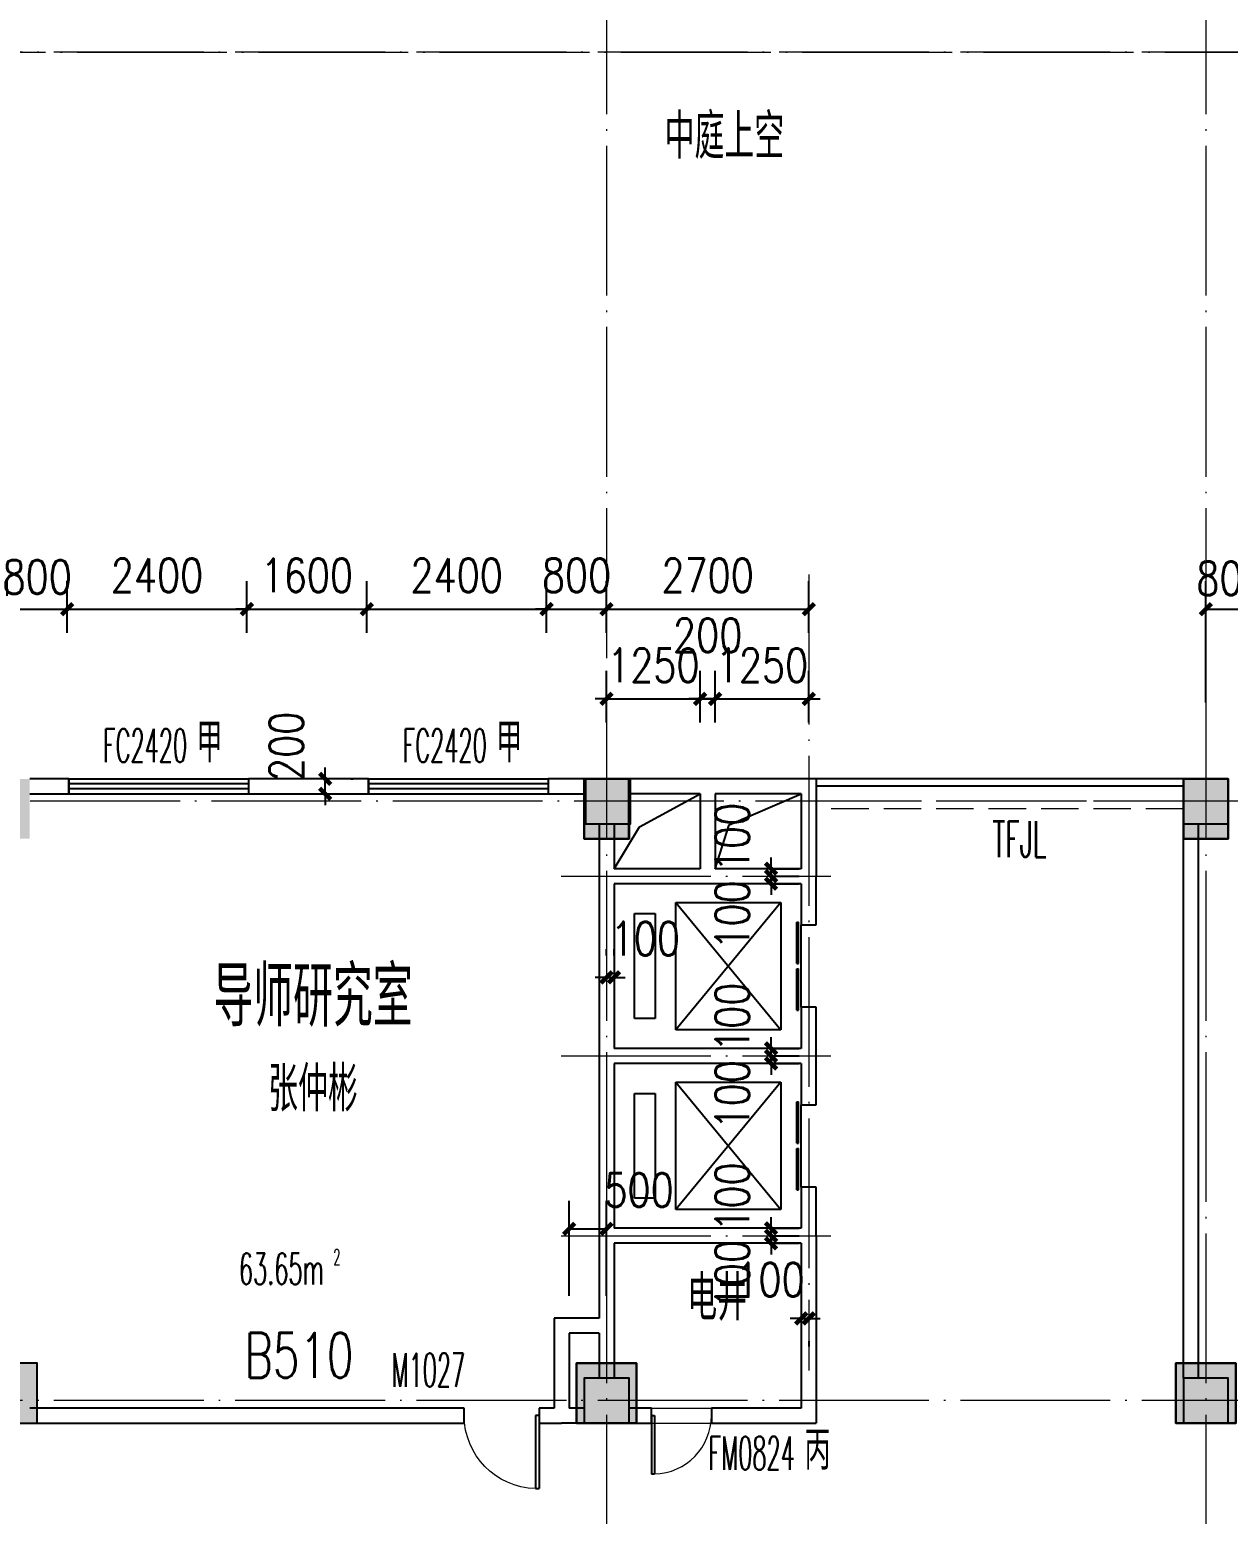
# Model space of a CAD drawing. Extents: x 1417642 to 3570900, y 124798 to 1191112.
# Drawn here: x 1541303 to 1557303, y 189315 to 209133 of the extents above; entities that cross this region are included whole.
import ezdxf

# ---------------------------------------------------------------- set-up
doc = ezdxf.new("R2010")
doc.units = 0
doc.header["$LTSCALE"] = 1000
doc.header["$MEASUREMENT"] = 0
doc.linetypes.add('DASH', pattern=[0.35, 0.25, -0.1])
doc.linetypes.add('DOTE', pattern=[2.42, 2, -0.2, 0.02, -0.2])
doc.layers.get('0').update_dxf_attribs({"linetype": 'CONTINUOUS'})
doc.layers.get('Defpoints').update_dxf_attribs({"linetype": 'CONTINUOUS'})
for name, color, linetype in [('colu', 2, 'CONTINUOUS'), ('COLUMN', 9, 'CONTINUOUS'), ('DOTE', 1, 'DOTE'), ('EVTR', 2, 'CONTINUOUS'), ('LATRINE', 6, 'CONTINUOUS'), ('PUB_DIM', 3, 'CONTINUOUS'), ('PUB_HATCH', 8, 'CONTINUOUS'), ('PUB_TEXT', 40, 'CONTINUOUS'), ('SPACE', 7, 'CONTINUOUS'), ('STAIR', 2, 'CONTINUOUS'), ('tiaozheng', 20, 'CONTINUOUS'), ('WALL', 4, 'CONTINUOUS'), ('WINDOW', 2, 'CONTINUOUS'), ('WINDOW_TEXT', 7, 'CONTINUOUS'), ('填充', 252, 'CONTINUOUS'), ('柱填充', 8, 'CONTINUOUS')]:
    doc.layers.add(name, color=color, linetype=linetype)
doc.styles.add('_TCH_SPACE', font='ROMANS', dxfattribs={"width": 0.7, "height": 5, "bigfont": 'Z'})
doc.styles.add('_TCH_WINDOW', font='ROMANS.shx', dxfattribs={"width": 0.7, "height": 400, "bigfont": 'Z.shx'})
doc.styles.add('DIM_FONT', font='SIMPLEX.shx', dxfattribs={"width": 0.8})
doc.styles.add('Z', font='ROMANS', dxfattribs={"width": 0.7, "bigfont": 'Z'})
doc.dimstyles.new('DIMN150', dxfattribs={"dimscale": 1.5, "dimtxt": 300, "dimasz": 100, "dimexe": 250, "dimexo": 300, "dimgap": 150, "dimtad": 1, "dimdec": 0, "dimzin": 0, "dimdsep": 46, "dimtxsty": 'DIM_FONT', "dimblk": 'ARCHTICK', "dimcen": 0.09, "dimdle": 1.5, "dimclrt": 7, "dimazin": 2, "dimtfac": 1, "dimtdec": 0, "dimtix": 1, "dimtmove": 2, "dimatfit": 3, "dimldrblk": 'ARCHTICK', "dimfxl": 1, "dimtolj": 1, "dimtzin": 0, "dimarcsym": 0})

# ---------------------------------------------------------------- blocks, each defined once
blk = doc.blocks.new('i89')
at = {"layer": '柱填充'}
h = blk.add_hatch(color=256, dxfattribs=at)
h.paths.add_polyline_path([(1555333, 501498), (1555333, 502098), (1554733, 502098), (1554733, 501498)])
h.paths.add_polyline_path([(1525733, 501498), (1525733, 502098), (1525133, 502098), (1525133, 501498)])
h.paths.add_polyline_path([(1517733, 501498), (1517733, 502098), (1517133, 502098), (1517133, 501498)])
h.paths.add_polyline_path([(1509733, 501498), (1509733, 502098), (1509133, 502098), (1509133, 501498)])
h.paths.add_polyline_path([(1501733, 501498), (1501733, 502098), (1501133, 502098), (1501133, 501498)])
h.paths.add_polyline_path([(1498133, 501498), (1498133, 502098), (1497533, 502098), (1497533, 501498)])
h.paths.add_polyline_path([(1498133, 529448), (1498133, 530148), (1497433, 530148), (1497433, 529448)])
h.paths.add_polyline_path([(1498133, 537448), (1498133, 538148), (1497433, 538148), (1497433, 537448)])
h.paths.add_polyline_path([(1541783, 545398), (1541783, 546098), (1541083, 546098), (1541083, 545398)])
h.paths.add_polyline_path([(1565333, 559098), (1565333, 559698), (1564733, 559698), (1564733, 559098)])
h.paths.add_polyline_path([(1565383, 549098), (1565383, 549798), (1564683, 549798), (1564683, 549098)])
h.paths.add_polyline_path([(1565333, 545498), (1565333, 546098), (1564733, 546098), (1564733, 545498)])
h.paths.add_polyline_path([(1565383, 538098), (1564683, 538098), (1564683, 537498), (1565383, 537498)])
h.paths.add_polyline_path([(1565333, 529498), (1565333, 530098), (1564733, 530098), (1564733, 529498)])
h.paths.add_polyline_path([(1565333, 519498), (1565333, 520098), (1564733, 520098), (1564733, 519498)])
h.paths.add_polyline_path([(1565333, 511498), (1565333, 512098), (1564733, 512098), (1564733, 511498)])
h.paths.add_polyline_path([(1565333, 501498), (1565333, 502098), (1564733, 502098), (1564733, 501498)])
h.paths.add_polyline_path([(1555333, 559098), (1555333, 559698), (1554733, 559698), (1554733, 559098)])
h.paths.add_polyline_path([(1555333, 549098), (1555333, 549698), (1554733, 549698), (1554733, 549098)])
h.paths.add_polyline_path([(1555333, 545498), (1555333, 546098), (1554733, 546098), (1554733, 545498)])
h.paths.add_polyline_path([(1555333, 537498), (1555333, 538098), (1554733, 538098), (1554733, 537498)])
h.paths.add_polyline_path([(1555433, 529448), (1555433, 530148), (1554733, 530148), (1554733, 529448)])
h.paths.add_polyline_path([(1555433, 519448), (1555433, 520148), (1554733, 520148), (1554733, 519448)])
h.paths.add_polyline_path([(1555433, 511498), (1555433, 512198), (1554733, 512198), (1554733, 511498)])
h.paths.add_polyline_path([(1551733, 557298), (1551733, 557898), (1551133, 557898), (1551133, 557298)])
h.paths.add_polyline_path([(1551783, 549098), (1551783, 549798), (1551083, 549798), (1551083, 549098)])
h.paths.add_polyline_path([(1551733, 545498), (1551733, 546098), (1551133, 546098), (1551133, 545498)])
h.paths.add_polyline_path([(1551733, 537498), (1551733, 538098), (1551133, 538098), (1551133, 537498)])
h.paths.add_polyline_path([(1551733, 529498), (1551733, 530098), (1551133, 530098), (1551133, 529498)])
h.paths.add_polyline_path([(1551733, 519498), (1551733, 520098), (1551133, 520098), (1551133, 519498)])
h.paths.add_polyline_path([(1551783, 511498), (1551783, 512198), (1551083, 512198), (1551083, 511498)])
h.paths.add_polyline_path([(1551733, 501498), (1551733, 502098), (1551133, 502098), (1551133, 501498)])
h.paths.add_polyline_path([(1541733, 559098), (1541733, 559698), (1541133, 559698), (1541133, 559098)])
h.paths.add_polyline_path([(1541733, 557298), (1541733, 557898), (1541133, 557898), (1541133, 557298)])
h.paths.add_polyline_path([(1541783, 549098), (1541783, 549798), (1541083, 549798), (1541083, 549098)])
h.paths.add_polyline_path([(1541733, 537498), (1541733, 538298), (1541133, 538298), (1541133, 537498)])
h.paths.add_polyline_path([(1541733, 519298), (1541733, 520098), (1541133, 520098), (1541133, 519298)])
h.paths.add_polyline_path([(1541833, 511498), (1541833, 512298), (1541033, 512298), (1541033, 511498)])
h.paths.add_polyline_path([(1541733, 501498), (1541733, 502098), (1541133, 502098), (1541133, 501498)])
h.paths.add_polyline_path([(1533733, 559098), (1533733, 559698), (1533133, 559698), (1533133, 559098)])
h.paths.add_polyline_path([(1533783, 549098), (1533783, 549798), (1533083, 549798), (1533083, 549098)])
h.paths.add_polyline_path([(1533733, 545498), (1533733, 546098), (1533133, 546098), (1533133, 545498)])
h.paths.add_polyline_path([(1533733, 537498), (1533733, 538298), (1533133, 538298), (1533133, 537498)])
h.paths.add_polyline_path([(1533733, 519298), (1533733, 520098), (1533133, 520098), (1533133, 519298)])
h.paths.add_polyline_path([(1533833, 511498), (1533833, 512298), (1533033, 512298), (1533033, 511498)])
h.paths.add_polyline_path([(1533733, 501498), (1533733, 502098), (1533133, 502098), (1533133, 501498)])
h.paths.add_polyline_path([(1525733, 559098), (1525733, 559698), (1525133, 559698), (1525133, 559098)])
h.paths.add_polyline_path([(1525783, 549098), (1525783, 549798), (1525083, 549798), (1525083, 549098)])
h.paths.add_polyline_path([(1525733, 545498), (1525733, 546098), (1525133, 546098), (1525133, 545498)])
h.paths.add_polyline_path([(1525733, 537498), (1525733, 538298), (1525133, 538298), (1525133, 537498)])
h.paths.add_polyline_path([(1525733, 519298), (1525733, 520098), (1525133, 520098), (1525133, 519298)])
h.paths.add_polyline_path([(1525833, 511498), (1525833, 512298), (1525033, 512298), (1525033, 511498)])
h.paths.add_polyline_path([(1517733, 559098), (1517733, 559698), (1517133, 559698), (1517133, 559098)])
h.paths.add_polyline_path([(1517783, 549098), (1517783, 549798), (1517083, 549798), (1517083, 549098)])
h.paths.add_polyline_path([(1517733, 545498), (1517733, 546098), (1517133, 546098), (1517133, 545498)])
h.paths.add_polyline_path([(1517733, 537498), (1517733, 538298), (1517133, 538298), (1517133, 537498)])
h.paths.add_polyline_path([(1517733, 519298), (1517733, 520098), (1517133, 520098), (1517133, 519298)])
h.paths.add_polyline_path([(1517833, 511498), (1517833, 512298), (1517033, 512298), (1517033, 511498)])
h.paths.add_polyline_path([(1509733, 559098), (1509733, 559698), (1509133, 559698), (1509133, 559098)])
h.paths.add_polyline_path([(1509783, 549098), (1509783, 549798), (1509083, 549798), (1509083, 549098)])
h.paths.add_polyline_path([(1509733, 545498), (1509733, 546098), (1509133, 546098), (1509133, 545498)])
h.paths.add_polyline_path([(1509733, 537498), (1509733, 538298), (1509133, 538298), (1509133, 537498)])
h.paths.add_polyline_path([(1509733, 519298), (1509733, 520098), (1509133, 520098), (1509133, 519298)])
h.paths.add_polyline_path([(1509833, 511498), (1509833, 512298), (1509033, 512298), (1509033, 511498)])
h.paths.add_polyline_path([(1509733, 480798), (1509733, 481398), (1509133, 481398), (1509133, 480798)])
h.paths.add_polyline_path([(1501733, 559098), (1501733, 559698), (1501133, 559698), (1501133, 559098)])
h.paths.add_polyline_path([(1501733, 549098), (1501733, 549698), (1501133, 549698), (1501133, 549098)])
h.paths.add_polyline_path([(1501733, 545498), (1501733, 546098), (1501133, 546098), (1501133, 545498)])
h.paths.add_polyline_path([(1501733, 537498), (1501733, 538098), (1501133, 538098), (1501133, 537498)])
h.paths.add_polyline_path([(1501733, 529498), (1501733, 530098), (1501133, 530098), (1501133, 529498)])
h.paths.add_polyline_path([(1501733, 519498), (1501733, 520098), (1501133, 520098), (1501133, 519498)])
h.paths.add_polyline_path([(1501833, 511498), (1501833, 512198), (1501133, 512198), (1501133, 511498)])
h.paths.add_polyline_path([(1501733, 480798), (1501733, 481398), (1501133, 481398), (1501133, 480798)])
h.paths.add_polyline_path([(1498133, 559098), (1498133, 559698), (1497533, 559698), (1497533, 559098)])
h.paths.add_polyline_path([(1498183, 549098), (1498183, 549798), (1497483, 549798), (1497483, 549098)])
h.paths.add_polyline_path([(1498133, 545498), (1498133, 546098), (1497533, 546098), (1497533, 545498)])
h.paths.add_polyline_path([(1498133, 519448), (1498133, 520148), (1497433, 520148), (1497433, 519448)])
h.paths.add_polyline_path([(1498133, 511448), (1498133, 512148), (1497433, 512148), (1497433, 511448)])
h.paths.add_polyline_path([(1498133, 480798), (1498133, 481398), (1497533, 481398), (1497533, 480798)])
h.paths.add_polyline_path([(1488133, 559098), (1488133, 559698), (1487533, 559698), (1487533, 559098)])
h.paths.add_polyline_path([(1488233, 549098), (1488233, 549798), (1487533, 549798), (1487533, 549098)])
h.paths.add_polyline_path([(1488133, 545498), (1488133, 546098), (1487533, 546098), (1487533, 545498)])
h.paths.add_polyline_path([(1488133, 537498), (1488133, 538098), (1487533, 538098), (1487533, 537498)])
h.paths.add_polyline_path([(1488133, 529498), (1488133, 530098), (1487533, 530098), (1487533, 529498)])
h.paths.add_polyline_path([(1488133, 519498), (1488133, 520098), (1487533, 520098), (1487533, 519498)])
h.paths.add_polyline_path([(1488133, 511498), (1488133, 512098), (1487533, 512098), (1487533, 511498)])
h.paths.add_polyline_path([(1488133, 501498), (1488133, 502098), (1487533, 502098), (1487533, 501498)])
h.paths.add_polyline_path([(1488133, 480798), (1488133, 481398), (1487533, 481398), (1487533, 480798)])
h.paths.add_polyline_path([(1498133, 484398), (1498133, 485198), (1497433, 485198), (1497433, 484398)])
h.paths.add_polyline_path([(1498134, 496298), (1498134, 497098), (1497433, 497098), (1497433, 496298)])
h.paths.add_polyline_path([(1487533, 497098), (1487533, 496298), (1488233, 496298), (1488233, 497098)])
h.paths.add_polyline_path([(1487533, 485198), (1487533, 484398), (1488233, 484398), (1488233, 485198)])
h.paths.add_polyline_path([(1509733, 496298), (1509733, 497098), (1509033, 497098), (1509033, 496298)])
h.paths.add_polyline_path([(1509733, 484398), (1509733, 485198), (1509033, 485198), (1509033, 484398)])
at = {"layer": 'colu'}
for points in [[(1525733, 519298), (1525733, 520098), (1525133, 520098), (1525133, 519298)], [(1533733, 519298), (1533733, 520098), (1533133, 520098), (1533133, 519298)], [(1517833, 511498), (1517833, 512298), (1517033, 512298), (1517033, 511498)], [(1525833, 511498), (1525833, 512298), (1525033, 512298), (1525033, 511498)], [(1533833, 511498), (1533833, 512298), (1533033, 512298), (1533033, 511498)]]:
    blk.add_lwpolyline(points, close=True, dxfattribs=at)
blk = doc.blocks.new('_ArchTick')
at = {"color": 0, "linetype": 'ByBlock', "const_width": 0.4}
blk.add_lwpolyline([(-0.5, -0.5), (0.5, 0.5)], dxfattribs=at)
blk = doc.blocks.new('*D140')
at = {"layer": 'Defpoints', "color": 0}
for p in [(1551603, 192075), (1551703, 192075), (1551703, 191930)]:
    blk.add_point(p, dxfattribs=at)
at = {"layer": 'PUB_DIM', "color": 0, "lineweight": -2}
for p, q in [((1551603, 191930), (1551453, 191930)), ((1551603, 191930), (1551703, 191930)), ((1551703, 191930), (1551853, 191930)), ((1551603, 191625), (1551603, 191555)), ((1551703, 191625), (1551703, 191555))]:
    blk.add_line(p, q, dxfattribs=at)
at = {"layer": 'PUB_DIM', "color": 0, "lineweight": -2, "xscale": 150, "yscale": 150, "zscale": 150}
blk.add_blockref('_ArchTick', (1551603, 191930), dxfattribs=at)
at = {"layer": 'PUB_DIM', "color": 0, "lineweight": -2, "xscale": 150, "yscale": 150, "zscale": 150, "rotation": 180}
blk.add_blockref('_ArchTick', (1551703, 191930), dxfattribs=at)
at = {"layer": 'PUB_DIM', "color": 7, "insert": (1551185, 192448), "char_height": 450, "attachment_point": 5, "style": 'DIM_FONT'}
blk.add_mtext('\\A1;100', dxfattribs=at)
blk = doc.blocks.new('*D141')
at = {"layer": 'Defpoints', "color": 0}
for p in [(1549103, 196482), (1549003, 196322), (1549103, 196322)]:
    blk.add_point(p, dxfattribs=at)
at = {"layer": 'PUB_DIM', "color": 0, "lineweight": -2}
for p, q in [((1549003, 196772), (1549003, 196857)), ((1549103, 196772), (1549103, 196857)), ((1549003, 196482), (1548853, 196482)), ((1549003, 196482), (1549103, 196482)), ((1549103, 196482), (1549253, 196482))]:
    blk.add_line(p, q, dxfattribs=at)
at = {"layer": 'PUB_DIM', "color": 0, "lineweight": -2, "xscale": 150, "yscale": 150, "zscale": 150}
blk.add_blockref('_ArchTick', (1549003, 196482), dxfattribs=at)
at = {"layer": 'PUB_DIM', "color": 0, "lineweight": -2, "xscale": 150, "yscale": 150, "zscale": 150, "rotation": 180}
blk.add_blockref('_ArchTick', (1549103, 196482), dxfattribs=at)
at = {"layer": 'PUB_DIM', "color": 7, "insert": (1549521, 197000), "char_height": 450, "attachment_point": 5, "style": 'DIM_FONT'}
blk.add_mtext('\\A1;100', dxfattribs=at)
blk = doc.blocks.new('*D142')
at = {"layer": 'Defpoints', "color": 0}
for p in [(1550749, 193133), (1550749, 193033), (1551199, 193133)]:
    blk.add_point(p, dxfattribs=at)
at = {"layer": 'PUB_DIM', "color": 0, "lineweight": -2}
for p, q in [((1551199, 193133), (1551199, 193283)), ((1551199, 193133), (1551574, 193133)), ((1551199, 193033), (1551199, 193133)), ((1551199, 193033), (1551574, 193033)), ((1551199, 193033), (1551199, 192883))]:
    blk.add_line(p, q, dxfattribs=at)
at = {"layer": 'PUB_DIM', "color": 0, "lineweight": -2, "xscale": 150, "yscale": 150, "zscale": 150}
for p, rotation in [((1551199, 193133), 270), ((1551199, 193033), 90)]:
    blk.add_blockref('_ArchTick', p, dxfattribs=dict(at, rotation=rotation))
at = {"layer": 'PUB_DIM', "color": 7, "insert": (1550681, 193550), "char_height": 450, "attachment_point": 5, "rotation": 90, "style": 'DIM_FONT'}
blk.add_mtext('\\A1;100', dxfattribs=at)
blk = doc.blocks.new('*D143')
at = {"layer": 'Defpoints', "color": 0}
for p in [(1550749, 193033), (1551199, 193033), (1550749, 192933)]:
    blk.add_point(p, dxfattribs=at)
at = {"layer": 'PUB_DIM', "color": 0, "lineweight": -2}
for p, q in [((1551199, 193033), (1551199, 193183)), ((1551199, 193033), (1551574, 193033)), ((1551199, 192933), (1551199, 193033)), ((1551199, 192933), (1551574, 192933)), ((1551199, 192933), (1551199, 192783))]:
    blk.add_line(p, q, dxfattribs=at)
at = {"layer": 'PUB_DIM', "color": 0, "lineweight": -2, "xscale": 150, "yscale": 150, "zscale": 150}
for p, rotation in [((1551199, 193033), 270), ((1551199, 192933), 90)]:
    blk.add_blockref('_ArchTick', p, dxfattribs=dict(at, rotation=rotation))
at = {"layer": 'PUB_DIM', "color": 7, "insert": (1550681, 192515), "char_height": 450, "attachment_point": 5, "rotation": 90, "style": 'DIM_FONT'}
blk.add_mtext('\\A1;100', dxfattribs=at)
blk = doc.blocks.new('*D144')
at = {"layer": 'Defpoints', "color": 0}
for p in [(1550749, 195533), (1550749, 195433), (1551199, 195533)]:
    blk.add_point(p, dxfattribs=at)
at = {"layer": 'PUB_DIM', "color": 0, "lineweight": -2}
for p, q in [((1551199, 195533), (1551199, 195683)), ((1551199, 195533), (1551574, 195533)), ((1551199, 195433), (1551199, 195533)), ((1551199, 195433), (1551574, 195433)), ((1551199, 195433), (1551199, 195283))]:
    blk.add_line(p, q, dxfattribs=at)
at = {"layer": 'PUB_DIM', "color": 0, "lineweight": -2, "xscale": 150, "yscale": 150, "zscale": 150}
for p, rotation in [((1551199, 195533), 270), ((1551199, 195433), 90)]:
    blk.add_blockref('_ArchTick', p, dxfattribs=dict(at, rotation=rotation))
at = {"layer": 'PUB_DIM', "color": 7, "insert": (1550681, 195950), "char_height": 450, "attachment_point": 5, "rotation": 90, "style": 'DIM_FONT'}
blk.add_mtext('\\A1;100', dxfattribs=at)
blk = doc.blocks.new('*D145')
at = {"layer": 'Defpoints', "color": 0}
for p in [(1550749, 195433), (1551199, 195433), (1550749, 195333)]:
    blk.add_point(p, dxfattribs=at)
at = {"layer": 'PUB_DIM', "color": 0, "lineweight": -2}
for p, q in [((1551199, 195433), (1551199, 195583)), ((1551199, 195433), (1551574, 195433)), ((1551199, 195333), (1551199, 195433)), ((1551199, 195333), (1551574, 195333)), ((1551199, 195333), (1551199, 195183))]:
    blk.add_line(p, q, dxfattribs=at)
at = {"layer": 'PUB_DIM', "color": 0, "lineweight": -2, "xscale": 150, "yscale": 150, "zscale": 150}
for p, rotation in [((1551199, 195433), 270), ((1551199, 195333), 90)]:
    blk.add_blockref('_ArchTick', p, dxfattribs=dict(at, rotation=rotation))
at = {"layer": 'PUB_DIM', "color": 7, "insert": (1550681, 194915), "char_height": 450, "attachment_point": 5, "rotation": 90, "style": 'DIM_FONT'}
blk.add_mtext('\\A1;100', dxfattribs=at)
blk = doc.blocks.new('*D146')
at = {"layer": 'Defpoints', "color": 0}
for p in [(1550749, 197933), (1550749, 197833), (1551199, 197933)]:
    blk.add_point(p, dxfattribs=at)
at = {"layer": 'PUB_DIM', "color": 0, "lineweight": -2}
for p, q in [((1551199, 197933), (1551199, 198083)), ((1551199, 197933), (1551574, 197933)), ((1551199, 197833), (1551199, 197933)), ((1551199, 197833), (1551574, 197833)), ((1551199, 197833), (1551199, 197683))]:
    blk.add_line(p, q, dxfattribs=at)
at = {"layer": 'PUB_DIM', "color": 0, "lineweight": -2, "xscale": 150, "yscale": 150, "zscale": 150}
for p, rotation in [((1551199, 197933), 270), ((1551199, 197833), 90)]:
    blk.add_blockref('_ArchTick', p, dxfattribs=dict(at, rotation=rotation))
at = {"layer": 'PUB_DIM', "color": 7, "insert": (1550681, 198350), "char_height": 450, "attachment_point": 5, "rotation": 90, "style": 'DIM_FONT'}
blk.add_mtext('\\A1;100', dxfattribs=at)
blk = doc.blocks.new('*D147')
at = {"layer": 'Defpoints', "color": 0}
for p in [(1550749, 197833), (1551199, 197833), (1550749, 197733)]:
    blk.add_point(p, dxfattribs=at)
at = {"layer": 'PUB_DIM', "color": 0, "lineweight": -2}
for p, q in [((1551199, 197833), (1551199, 197983)), ((1551199, 197833), (1551574, 197833)), ((1551199, 197733), (1551199, 197833)), ((1551199, 197733), (1551574, 197733)), ((1551199, 197733), (1551199, 197583))]:
    blk.add_line(p, q, dxfattribs=at)
at = {"layer": 'PUB_DIM', "color": 0, "lineweight": -2, "xscale": 150, "yscale": 150, "zscale": 150}
for p, rotation in [((1551199, 197833), 270), ((1551199, 197733), 90)]:
    blk.add_blockref('_ArchTick', p, dxfattribs=dict(at, rotation=rotation))
at = {"layer": 'PUB_DIM', "color": 7, "insert": (1550681, 197315), "char_height": 450, "attachment_point": 5, "rotation": 90, "style": 'DIM_FONT'}
blk.add_mtext('\\A1;100', dxfattribs=at)
blk = doc.blocks.new('*D148')
at = {"layer": 'Defpoints', "color": 0}
for p in [(1549003, 193126), (1548503, 191783), (1549003, 191783)]:
    blk.add_point(p, dxfattribs=at)
at = {"layer": 'PUB_DIM', "color": 0, "lineweight": -2}
for p, q in [((1548503, 192233), (1548503, 193501)), ((1549003, 192233), (1549003, 193501)), ((1548501, 193126), (1549005, 193126))]:
    blk.add_line(p, q, dxfattribs=at)
at = {"layer": 'PUB_DIM', "color": 0, "lineweight": -2, "xscale": 150, "yscale": 150, "zscale": 150, "rotation": 180}
blk.add_blockref('_ArchTick', (1548503, 193126), dxfattribs=at)
at = {"layer": 'PUB_DIM', "color": 0, "lineweight": -2, "xscale": 150, "yscale": 150, "zscale": 150}
blk.add_blockref('_ArchTick', (1549003, 193126), dxfattribs=at)
at = {"layer": 'PUB_DIM', "color": 7, "insert": (1549437, 193643), "char_height": 450, "attachment_point": 5, "style": 'DIM_FONT'}
blk.add_mtext('\\A1;500', dxfattribs=at)
blk = doc.blocks.new('*D149')
at = {"layer": 'Defpoints', "color": 0}
for p in [(1550253, 200199), (1549003, 199433), (1550253, 199433)]:
    blk.add_point(p, dxfattribs=at)
at = {"layer": 'PUB_DIM', "color": 0, "lineweight": -2}
for p, q in [((1549003, 199883), (1549003, 200574)), ((1550253, 199883), (1550253, 200574)), ((1549003, 200199), (1548853, 200199)), ((1549003, 200199), (1550253, 200199)), ((1550253, 200199), (1550403, 200199))]:
    blk.add_line(p, q, dxfattribs=at)
at = {"layer": 'PUB_DIM', "color": 0, "lineweight": -2, "xscale": 150, "yscale": 150, "zscale": 150}
blk.add_blockref('_ArchTick', (1549003, 200199), dxfattribs=at)
at = {"layer": 'PUB_DIM', "color": 0, "lineweight": -2, "xscale": 150, "yscale": 150, "zscale": 150, "rotation": 180}
blk.add_blockref('_ArchTick', (1550253, 200199), dxfattribs=at)
at = {"layer": 'PUB_DIM', "color": 7, "insert": (1549628, 200649), "char_height": 450, "attachment_point": 5, "style": 'DIM_FONT'}
blk.add_mtext('\\A1;1250', dxfattribs=at)
blk = doc.blocks.new('*D150')
at = {"layer": 'Defpoints', "color": 0}
for p in [(1550453, 200199), (1550253, 199433), (1550453, 199433)]:
    blk.add_point(p, dxfattribs=at)
at = {"layer": 'PUB_DIM', "color": 0, "lineweight": -2}
for p, q in [((1550253, 199883), (1550253, 200574)), ((1550453, 199883), (1550453, 200574)), ((1550253, 200199), (1550103, 200199)), ((1550253, 200199), (1550453, 200199)), ((1550453, 200199), (1550603, 200199))]:
    blk.add_line(p, q, dxfattribs=at)
at = {"layer": 'PUB_DIM', "color": 0, "lineweight": -2, "xscale": 150, "yscale": 150, "zscale": 150}
blk.add_blockref('_ArchTick', (1550253, 200199), dxfattribs=at)
at = {"layer": 'PUB_DIM', "color": 0, "lineweight": -2, "xscale": 150, "yscale": 150, "zscale": 150, "rotation": 180}
blk.add_blockref('_ArchTick', (1550453, 200199), dxfattribs=at)
at = {"layer": 'PUB_DIM', "color": 7, "insert": (1550353, 201050), "char_height": 450, "attachment_point": 5, "style": 'DIM_FONT'}
blk.add_mtext('\\A1;200', dxfattribs=at)
blk = doc.blocks.new('*D151')
at = {"layer": 'Defpoints', "color": 0}
for p in [(1551703, 200199), (1550453, 199433), (1551703, 199433)]:
    blk.add_point(p, dxfattribs=at)
at = {"layer": 'PUB_DIM', "color": 0, "lineweight": -2}
for p, q in [((1550453, 199883), (1550453, 200574)), ((1551703, 199883), (1551703, 200574)), ((1550453, 200199), (1550303, 200199)), ((1550453, 200199), (1551703, 200199)), ((1551703, 200199), (1551853, 200199))]:
    blk.add_line(p, q, dxfattribs=at)
at = {"layer": 'PUB_DIM', "color": 0, "lineweight": -2, "xscale": 150, "yscale": 150, "zscale": 150}
blk.add_blockref('_ArchTick', (1550453, 200199), dxfattribs=at)
at = {"layer": 'PUB_DIM', "color": 0, "lineweight": -2, "xscale": 150, "yscale": 150, "zscale": 150, "rotation": 180}
blk.add_blockref('_ArchTick', (1551703, 200199), dxfattribs=at)
at = {"layer": 'PUB_DIM', "color": 7, "insert": (1551078, 200649), "char_height": 450, "attachment_point": 5, "style": 'DIM_FONT'}
blk.add_mtext('\\A1;1250', dxfattribs=at)
blk = doc.blocks.new('*D158')
at = {"layer": 'Defpoints', "color": 0}
for p in [(1545140, 199133), (1545248, 199133), (1545140, 198933)]:
    blk.add_point(p, dxfattribs=at)
at = {"layer": 'PUB_DIM', "color": 0, "lineweight": -2}
for p, q in [((1545248, 199133), (1545248, 199283)), ((1545248, 198933), (1545248, 199133)), ((1545590, 199133), (1545623, 199133)), ((1545248, 198933), (1545248, 198783)), ((1545590, 198933), (1545623, 198933))]:
    blk.add_line(p, q, dxfattribs=at)
at = {"layer": 'PUB_DIM', "color": 0, "lineweight": -2, "xscale": 150, "yscale": 150, "zscale": 150}
for p, rotation in [((1545248, 199133), 270), ((1545248, 198933), 90)]:
    blk.add_blockref('_ArchTick', p, dxfattribs=dict(at, rotation=rotation))
at = {"layer": 'PUB_DIM', "color": 7, "insert": (1544730, 199566), "char_height": 450, "attachment_point": 5, "rotation": 90, "style": 'DIM_FONT'}
blk.add_mtext('\\A1;200', dxfattribs=at)
blk = doc.blocks.new('*D450')
at = {"layer": 'Defpoints', "color": 0}
for p in [(1557803, 201398), (1557003, 199702), (1557803, 199702)]:
    blk.add_point(p, dxfattribs=at)
at = {"layer": 'PUB_DIM', "color": 0, "lineweight": -2}
for p, q in [((1557003, 200152), (1557003, 201773)), ((1557803, 200152), (1557803, 201773)), ((1557001, 201398), (1557805, 201398))]:
    blk.add_line(p, q, dxfattribs=at)
at = {"layer": 'PUB_DIM', "color": 0, "lineweight": -2, "xscale": 150, "yscale": 150, "zscale": 150, "rotation": 180}
blk.add_blockref('_ArchTick', (1557003, 201398), dxfattribs=at)
at = {"layer": 'PUB_DIM', "color": 0, "lineweight": -2, "xscale": 150, "yscale": 150, "zscale": 150}
blk.add_blockref('_ArchTick', (1557803, 201398), dxfattribs=at)
at = {"layer": 'PUB_DIM', "color": 7, "insert": (1557339, 201808), "char_height": 450, "attachment_point": 5, "style": 'DIM_FONT'}
blk.add_mtext('\\A1;800', dxfattribs=at)
blk = doc.blocks.new('*D472')
at = {"layer": 'Defpoints', "color": 0}
for p in [(1541803, 201398), (1541003, 200633), (1541803, 200633)]:
    blk.add_point(p, dxfattribs=at)
at = {"layer": 'PUB_DIM', "color": 0, "lineweight": -2}
for p, q in [((1541003, 201083), (1541003, 201773)), ((1541803, 201083), (1541803, 201773)), ((1541001, 201398), (1541805, 201398))]:
    blk.add_line(p, q, dxfattribs=at)
at = {"layer": 'PUB_DIM', "color": 0, "lineweight": -2, "xscale": 150, "yscale": 150, "zscale": 150, "rotation": 180}
blk.add_blockref('_ArchTick', (1541003, 201398), dxfattribs=at)
at = {"layer": 'PUB_DIM', "color": 0, "lineweight": -2, "xscale": 150, "yscale": 150, "zscale": 150}
blk.add_blockref('_ArchTick', (1541803, 201398), dxfattribs=at)
at = {"layer": 'PUB_DIM', "color": 7, "insert": (1541403, 201828), "char_height": 450, "attachment_point": 5, "style": 'DIM_FONT'}
blk.add_mtext('\\A1;800', dxfattribs=at)
blk = doc.blocks.new('*D473')
at = {"layer": 'Defpoints', "color": 0}
for p in [(1544203, 201398), (1541803, 200633), (1544203, 200633)]:
    blk.add_point(p, dxfattribs=at)
at = {"layer": 'PUB_DIM', "color": 0, "lineweight": -2}
for p, q in [((1541803, 201083), (1541803, 201773)), ((1544203, 201083), (1544203, 201773)), ((1541800, 201398), (1544205, 201398))]:
    blk.add_line(p, q, dxfattribs=at)
at = {"layer": 'PUB_DIM', "color": 0, "lineweight": -2, "xscale": 150, "yscale": 150, "zscale": 150, "rotation": 180}
blk.add_blockref('_ArchTick', (1541803, 201398), dxfattribs=at)
at = {"layer": 'PUB_DIM', "color": 0, "lineweight": -2, "xscale": 150, "yscale": 150, "zscale": 150}
blk.add_blockref('_ArchTick', (1544203, 201398), dxfattribs=at)
at = {"layer": 'PUB_DIM', "color": 7, "insert": (1543003, 201848), "char_height": 450, "attachment_point": 5, "style": 'DIM_FONT'}
blk.add_mtext('\\A1;2400', dxfattribs=at)
blk = doc.blocks.new('*D474')
at = {"layer": 'Defpoints', "color": 0}
for p in [(1545803, 201398), (1544203, 200633), (1545803, 200633)]:
    blk.add_point(p, dxfattribs=at)
at = {"layer": 'PUB_DIM', "color": 0, "lineweight": -2}
for p, q in [((1544203, 201083), (1544203, 201773)), ((1545803, 201083), (1545803, 201773)), ((1544203, 201398), (1544053, 201398)), ((1544203, 201398), (1545803, 201398)), ((1545803, 201398), (1545953, 201398))]:
    blk.add_line(p, q, dxfattribs=at)
at = {"layer": 'PUB_DIM', "color": 0, "lineweight": -2, "xscale": 150, "yscale": 150, "zscale": 150}
blk.add_blockref('_ArchTick', (1544203, 201398), dxfattribs=at)
at = {"layer": 'PUB_DIM', "color": 0, "lineweight": -2, "xscale": 150, "yscale": 150, "zscale": 150, "rotation": 180}
blk.add_blockref('_ArchTick', (1545803, 201398), dxfattribs=at)
at = {"layer": 'PUB_DIM', "color": 7, "insert": (1545003, 201848), "char_height": 450, "attachment_point": 5, "style": 'DIM_FONT'}
blk.add_mtext('\\A1;1600', dxfattribs=at)
blk = doc.blocks.new('*D475')
at = {"layer": 'Defpoints', "color": 0}
for p in [(1548203, 201398), (1545803, 200633), (1548203, 200633)]:
    blk.add_point(p, dxfattribs=at)
at = {"layer": 'PUB_DIM', "color": 0, "lineweight": -2}
for p, q in [((1545803, 201083), (1545803, 201773)), ((1548203, 201083), (1548203, 201773)), ((1545800, 201398), (1548205, 201398))]:
    blk.add_line(p, q, dxfattribs=at)
at = {"layer": 'PUB_DIM', "color": 0, "lineweight": -2, "xscale": 150, "yscale": 150, "zscale": 150, "rotation": 180}
blk.add_blockref('_ArchTick', (1545803, 201398), dxfattribs=at)
at = {"layer": 'PUB_DIM', "color": 0, "lineweight": -2, "xscale": 150, "yscale": 150, "zscale": 150}
blk.add_blockref('_ArchTick', (1548203, 201398), dxfattribs=at)
at = {"layer": 'PUB_DIM', "color": 7, "insert": (1547003, 201848), "char_height": 450, "attachment_point": 5, "style": 'DIM_FONT'}
blk.add_mtext('\\A1;2400', dxfattribs=at)
blk = doc.blocks.new('*D476')
at = {"layer": 'Defpoints', "color": 0}
for p in [(1549003, 201398), (1548203, 200633), (1549003, 200633)]:
    blk.add_point(p, dxfattribs=at)
at = {"layer": 'PUB_DIM', "color": 0, "lineweight": -2}
for p, q in [((1548203, 201083), (1548203, 201773)), ((1549003, 201083), (1549003, 201773)), ((1548203, 201398), (1548053, 201398)), ((1548203, 201398), (1549003, 201398)), ((1549003, 201398), (1549153, 201398))]:
    blk.add_line(p, q, dxfattribs=at)
at = {"layer": 'PUB_DIM', "color": 0, "lineweight": -2, "xscale": 150, "yscale": 150, "zscale": 150}
blk.add_blockref('_ArchTick', (1548203, 201398), dxfattribs=at)
at = {"layer": 'PUB_DIM', "color": 0, "lineweight": -2, "xscale": 150, "yscale": 150, "zscale": 150, "rotation": 180}
blk.add_blockref('_ArchTick', (1549003, 201398), dxfattribs=at)
at = {"layer": 'PUB_DIM', "color": 7, "insert": (1548603, 201848), "char_height": 450, "attachment_point": 5, "style": 'DIM_FONT'}
blk.add_mtext('\\A1;800', dxfattribs=at)
blk = doc.blocks.new('*D477')
at = {"layer": 'Defpoints', "color": 0}
for p in [(1551703, 201398), (1549003, 200633), (1551703, 200633)]:
    blk.add_point(p, dxfattribs=at)
at = {"layer": 'PUB_DIM', "color": 0, "lineweight": -2}
for p, q in [((1549003, 201083), (1549003, 201773)), ((1551703, 201083), (1551703, 201773)), ((1549001, 201398), (1551705, 201398))]:
    blk.add_line(p, q, dxfattribs=at)
at = {"layer": 'PUB_DIM', "color": 0, "lineweight": -2, "xscale": 150, "yscale": 150, "zscale": 150, "rotation": 180}
blk.add_blockref('_ArchTick', (1549003, 201398), dxfattribs=at)
at = {"layer": 'PUB_DIM', "color": 0, "lineweight": -2, "xscale": 150, "yscale": 150, "zscale": 150}
blk.add_blockref('_ArchTick', (1551703, 201398), dxfattribs=at)
at = {"layer": 'PUB_DIM', "color": 7, "insert": (1550353, 201848), "char_height": 450, "attachment_point": 5, "style": 'DIM_FONT'}
blk.add_mtext('\\A1;2700', dxfattribs=at)
blk = doc.blocks.new('_FZH')
blk.add_lwpolyline([(-0.5, -0.5), (0.5, -0.5), (0.5, 0.5), (-0.5, 0.5)], close=True)
at = {"layer": 'PUB_HATCH'}
blk.add_solid([(-0.5, -0.5), (0.5, -0.5), (-0.5, 0.5), (0.5, 0.5)], dxfattribs=at)
blk = doc.blocks.new('$TCHSYS$WIN2D')
for p, q in [((-0.5, 0.5), (0.5, 0.5)), ((-0.5, 0.5), (-0.5, -0.5)), ((0.5, 0.5), (0.5, -0.5)), ((0.5, 0.1667), (-0.5, 0.1667)), ((0.5, -0.1667), (-0.5, -0.1667)), ((-0.5, -0.5), (0.5, -0.5))]:
    blk.add_line(p, q)
blk = doc.blocks.new('$DORLIB2D$00000127')
at = {"color": 0}
for points in [[(-0.533, 0.795), (-0.533, 0.69)], [(-0.033, 0.795), (-0.533, 0.795)], [(-0.033, 0.795), (-0.033, 0.69)], [(0.533, 0.795), (0.033, 0.795)], [(0.033, 0.795), (0.033, 0.69)], [(0.533, 0.795), (0.533, 0.69)], [(-0.033, 0.69), (-0.533, 0.69)], [(0.533, 0.69), (0.033, 0.69)], [(0.5, 0.5), (-0.5, 0.5)]]:
    blk.add_lwpolyline(points, dxfattribs=at)
blk = doc.blocks.new('$DorLib2D$00000001')
for p, q in [((0.45, 0.975), (0.5, 0.975)), ((0.45, 0), (0.45, 0.975)), ((0.5, 0), (0.5, 0.975)), ((0.5, 0), (0.45, 0))]:
    blk.add_line(p, q)
at = {"lineweight": 13}
blk.add_arc((0.475, 0), 0.975, 91.4693, 180, dxfattribs=at)

msp = doc.modelspace()

# ---------------------------------------------------------------- linework, layer by layer
at = {"layer": 'DOTE', "lineweight": 0}
for points in [[(1549003.1, 243884), (1549003.1, 132632.2)], [(1557003.1, 243884), (1557003.1, 132632.2)], [(1596866.6, 208832.7), (1501603.1, 208832.7)], [(1527415.7, 208832.7), (1596018.3, 208832.7)], [(1596549.7, 198832.6), (1501403.1, 198832.7)], [(1548397.5, 197832.7), (1551995.9, 197832.7)], [(1548397.5, 195432.7), (1551995.9, 195432.7)], [(1548397.5, 193032.7), (1551995.9, 193032.7)], [(1596866.6, 190832.7), (1501403.1, 190832.7)]]:
    msp.add_lwpolyline(points, dxfattribs=at)
at = {"layer": 'DOTE', "lineweight": 0, "elevation": 0}
msp.add_lwpolyline([(1551703.1, 201859.3), (1551703.1, 191234.4)], dxfattribs=at)
at = {"layer": 'EVTR'}
for p, q in [((1549928.1, 197482.7), (1551328.1, 197482.7)), ((1549928.1, 195782.7), (1549928.1, 197482.7)), ((1549928.1, 197482.7), (1551328.1, 195782.7)), ((1551328.1, 197482.7), (1549928.1, 195782.7)), ((1551328.1, 197482.7), (1551328.1, 195782.7)), ((1549378.1, 197332.7), (1549653.1, 197332.7)), ((1549378.1, 195932.7), (1549378.1, 197332.7)), ((1549653.1, 197332.7), (1549653.1, 195932.7)), ((1549653.1, 195932.7), (1549378.1, 195932.7)), ((1551328.1, 195782.7), (1549928.1, 195782.7)), ((1549928.1, 195082.7), (1551328.1, 195082.7)), ((1549928.1, 193382.7), (1549928.1, 195082.7)), ((1549928.1, 195082.7), (1551328.1, 193382.7)), ((1551328.1, 195082.7), (1549928.1, 193382.7)), ((1551328.1, 195082.7), (1551328.1, 193382.7)), ((1549378.1, 194932.7), (1549653.1, 194932.7)), ((1549378.1, 193532.7), (1549378.1, 194932.7)), ((1549653.1, 194932.7), (1549653.1, 193532.7)), ((1549653.1, 193532.7), (1549378.1, 193532.7)), ((1551328.1, 193382.7), (1549928.1, 193382.7))]:
    msp.add_line(p, q, dxfattribs=at)
at = {"layer": 'LATRINE', "linetype": 'DASH', "lineweight": 0, "ltscale": 2}
for p, q in [((1556703.1, 198832.7), (1551803.1, 198832.7)), ((1556703.1, 198732.7), (1551803.1, 198732.7))]:
    msp.add_line(p, q, dxfattribs=at)
at = {"layer": 'STAIR'}
for p, q in [((1556703.1, 199132.7), (1551803.1, 199132.7)), ((1556703.1, 199032.7), (1551803.1, 199032.7))]:
    msp.add_line(p, q, dxfattribs=at)
at = {"layer": 'tiaozheng', "color": 2}
for p, q in [((1549441.8, 198490.8), (1550253.1, 198932.8)), ((1550639.7, 198517.4), (1551603.1, 198932.7)), ((1549103.1, 197932.8), (1549441.8, 198490.8)), ((1550453.1, 197932.7), (1550639.7, 198517.4))]:
    msp.add_line(p, q, dxfattribs=at)
at = {"layer": 'WALL'}
for p, q in [((1541823.7, 199132.7), (1541303.1, 199132.7)), ((1541823.7, 198932.7), (1541823.7, 199132.7)), ((1545823.7, 199132.7), (1544223.7, 199132.7)), ((1544223.7, 199132.7), (1544223.7, 198932.7)), ((1545823.7, 198932.7), (1545823.7, 199132.7)), ((1548723.7, 199132.7), (1548223.7, 199132.7)), ((1548223.7, 199132.7), (1548223.7, 198932.7)), ((1550353.1, 199132.7), (1549323.7, 199132.7)), ((1551803.1, 199132.7), (1550353.1, 199132.7)), ((1551803.1, 199132.7), (1551803.1, 197832.7)), ((1541303.1, 198932.7), (1541823.7, 198932.7)), ((1544223.7, 198932.7), (1545823.7, 198932.7)), ((1548223.7, 198932.7), (1548723.7, 198932.7)), ((1550253.1, 198932.7), (1549323.7, 198932.7)), ((1550253.1, 198932.7), (1550253.1, 197932.7)), ((1551603.1, 198932.7), (1550453.1, 198932.7)), ((1550453.1, 198932.7), (1550453.1, 197932.7)), ((1551603.1, 198932.7), (1551603.1, 197932.7)), ((1548903.1, 198532.7), (1548903.1, 197832.7)), ((1549103.1, 198532.7), (1549103.1, 197932.7)), ((1556703.1, 191132.7), (1556703.1, 198532.7)), ((1556903.1, 191132.7), (1556903.1, 198532.7)), ((1548903.1, 197832.7), (1548903.1, 195432.7)), ((1550253.1, 197932.7), (1549103.1, 197932.7)), ((1551603.1, 197932.7), (1550453.1, 197932.7)), ((1551803.1, 197182.7), (1551803.1, 197832.7)), ((1549103.1, 197732.7), (1549103.1, 195532.7)), ((1550353.1, 197732.7), (1549103.1, 197732.7)), ((1551603.1, 197732.7), (1550353.1, 197732.7)), ((1551603.1, 197732.7), (1551603.1, 197182.7)), ((1551603.1, 197182.7), (1551803.1, 197182.7)), ((1551803.1, 196082.7), (1551603.1, 196082.7)), ((1551603.1, 196082.7), (1551603.1, 195532.7)), ((1551803.1, 195432.7), (1551803.1, 196082.7)), ((1548903.1, 195432.7), (1548903.1, 193032.7)), ((1551603.1, 195532.7), (1549103.1, 195532.7)), ((1551803.1, 194782.7), (1551803.1, 195432.7)), ((1551603.1, 195332.7), (1549103.1, 195332.7)), ((1549103.1, 195332.7), (1549103.1, 193132.7)), ((1551603.1, 195332.7), (1551603.1, 194782.7)), ((1551603.1, 194782.7), (1551803.1, 194782.7)), ((1551803.1, 193682.7), (1551603.1, 193682.7)), ((1551603.1, 193682.7), (1551603.1, 193132.7)), ((1551803.1, 193032.7), (1551803.1, 193682.7)), ((1548903.1, 193032.7), (1548903.1, 191932.7)), ((1551603.1, 193132.7), (1549103.1, 193132.7)), ((1551803.1, 193032.7), (1551803.1, 190532.7)), ((1551603.1, 192932.7), (1549103.1, 192932.7)), ((1549103.1, 192932.7), (1549103.1, 191832.7)), ((1551603.1, 192932.7), (1551603.1, 190732.7)), ((1548903.1, 191932.7), (1548303.1, 191932.7)), ((1548303.1, 191932.7), (1548303.1, 190732.7)), ((1548903.1, 191732.7), (1548503.1, 191732.7)), ((1548503.1, 191732.7), (1548503.1, 190732.7)), ((1548903.1, 191732.7), (1548903.1, 191132.7)), ((1549103.1, 191832.7), (1549103.1, 191132.7)), ((1547103.1, 190732.7), (1541303.1, 190732.7)), ((1547103.1, 190532.7), (1547103.1, 190732.7)), ((1548303.1, 190732.7), (1548103.1, 190732.7)), ((1548103.1, 190732.7), (1548103.1, 190532.7)), ((1548703.1, 190732.7), (1548503.1, 190732.7)), ((1549603.1, 190732.7), (1549303.1, 190732.7)), ((1549603.1, 190532.7), (1549603.1, 190732.7)), ((1551603.1, 190732.7), (1550403.1, 190732.7)), ((1550403.1, 190732.7), (1550403.1, 190532.7)), ((1541303.1, 190532.7), (1547103.1, 190532.7)), ((1548103.1, 190532.7), (1548403.1, 190532.7)), ((1548703.1, 190532.7), (1548403.1, 190532.7)), ((1549303.1, 190532.7), (1549603.1, 190532.7)), ((1550403.1, 190532.7), (1551803.1, 190532.7))]:
    msp.add_line(p, q, dxfattribs=at)
at = {"layer": 'WINDOW', "lineweight": 0}
for p, q in [((1549603.1, 190732.7), (1550203.1, 190732.7)), ((1549603.1, 190732.7), (1550403.1, 190732.7)), ((1549603.1, 190532.7), (1550203.1, 190532.7)), ((1549603.1, 190532.7), (1550403.1, 190532.7))]:
    msp.add_line(p, q, dxfattribs=at)
at = {"layer": '填充'}
for points in [[(1548703.1, 199132.7), (1549303.1, 199132.7), (1549303.1, 198332.7), (1548703.1, 198332.7)], [(1556703.1, 199132.7), (1557303.1, 199132.7), (1557303.1, 198332.7), (1556703.1, 198332.7)], [(1548603.1, 191332.7), (1549403.1, 191332.7), (1549403.1, 190532.7), (1548603.1, 190532.7)], [(1556603.1, 191332.7), (1557403.1, 191332.7), (1557403.1, 190532.7), (1556603.1, 190532.7)]]:
    msp.add_lwpolyline(points, close=True, dxfattribs=at)

# ---------------------------------------------------------------- block references
at = {"layer": 'COLUMN', "lineweight": 0, "xscale": 600, "yscale": 600, "zscale": 600}
for p in [(1549023.7, 198832.7), (1557003.1, 198832.7), (1549003.1, 190832.7), (1557003.1, 190832.7)]:
    msp.add_blockref('_FZH', p, dxfattribs=at)
at = {"layer": 'tiaozheng'}
msp.add_blockref('i89', (23570, -320965.6), dxfattribs=at)
at = {"layer": 'WINDOW', "color": 2, "xscale": -2400, "yscale": -200, "zscale": -2400, "rotation": 180}
for p in [(1543023.7, 199032.7), (1547023.7, 199032.7)]:
    msp.add_blockref('$TCHSYS$WIN2D', p, dxfattribs=at)
at = {"layer": 'WINDOW', "xscale": 1100, "yscale": -200, "zscale": 1100, "rotation": 270}
for p in [(1551703.1, 196632.7), (1551703.1, 194232.7)]:
    msp.add_blockref('$DORLIB2D$00000127', p, dxfattribs=at)
at = {"layer": 'WINDOW', "lineweight": 0}
ref = msp.add_blockref('$DorLib2D$00000001', (1547603.1, 190632.7), dxfattribs=dict(at, xscale=-1000, yscale=1000, zscale=-1000, rotation=180))
ref.add_attrib('A', 'M1027', (1546133.6, 191017.7), dxfattribs={"layer": 'WINDOW_TEXT', "lineweight": 0, "height": 446.25, "style": '_TCH_WINDOW', "width": 0.494118})
at = {"layer": 'WINDOW', "lineweight": 0, "xscale": 800, "yscale": 800, "zscale": 800, "rotation": 180}
msp.add_blockref('$DorLib2D$00000001', (1550003.1, 190632.7), dxfattribs=at)

# ---------------------------------------------------------------- texts
at = {"layer": 'PUB_TEXT', "style": 'Z'}
for s, height, width, p in [('中庭上空', 600, 0.7, (1549778.5, 207409.1)), ('TFJL', 480, 0.525, (1554152.4, 198086.4)), ('电井', 600, 0.7, (1550080.4, 191903.8))]:
    msp.add_text(s, height=height, dxfattribs=dict(at, width=width)).set_placement(p)
at = {"layer": 'PUB_TEXT', "color": 1, "lineweight": 60, "style": 'Z', "width": 0.7}
msp.add_text('B510', height=600, dxfattribs=at).set_placement((1544169.5, 191137))
at = {"layer": 'SPACE', "style": '_TCH_SPACE', "width": 0.525}
for s, height, p in [('2', 210, (1545356.3, 192643.8)), ('63.65m', 420, (1544096.3, 192381.3))]:
    msp.add_text(s, height=height, dxfattribs=at).set_placement(p)
at = {"layer": 'WINDOW_TEXT', "color": 2, "style": '_TCH_WINDOW'}
for s, height, width, p in [('FC2420', 446.25, 0.494118, (1542280.3, 199353.5)), ('甲', 525, 0.7, (1543529.8, 199353.5)), ('FC2420', 446.25, 0.494118, (1546280.3, 199353.5)), ('甲', 525, 0.7, (1547529.8, 199353.5))]:
    msp.add_text(s, height=height, dxfattribs=dict(at, width=width)).set_placement(p)
at = {"layer": 'WINDOW_TEXT', "style": '_TCH_WINDOW'}
for s, height, width, p in [('FM0824', 446.25, 0.494118, (1550364, 189908)), ('丙', 525, 0.7, (1551645, 189908))]:
    msp.add_text(s, height=height, dxfattribs=dict(at, width=width)).set_placement(p)
at = {"layer": '填充', "insert": (1545085.1, 196626.4), "char_height": 800, "width": 2889.828, "attachment_point": 2, "style": '_TCH_WINDOW'}
msp.add_mtext('{\\C2;导师研究室\\P\\H0.75x;张仲彬}', dxfattribs=at)

# ---------------------------------------------------------------- dimensions: what is measured, and where the dimension line sits
at = {"layer": 'PUB_DIM'}
for base, p1, p2, angle, picture, middle in [((1541802.7, 201398.2), (1541003.1, 200632.7), (1541802.7, 200632.7), 360, '*D472', (1541402.9, 201828)), ((1557803.1, 201398.2), (1557003.1, 199702.3), (1557803.1, 199702.3), 0, '*D450', (1557338.7, 201807.6)), ((1550453.1, 200198.7), (1550253.1, 199433.2), (1550453.1, 199433.2), 360, '*D150', (1550353.1, 201049.9)), ((1545247.6, 199132.7), (1545139.7, 198932.7), (1545139.7, 199132.7), 90, '*D158', (1544730.1, 199566.2)), ((1551198.8, 197932.7), (1550748.9, 197832.7), (1550748.9, 197932.7), 90, '*D146', (1550681.3, 198350.5)), ((1551198.8, 197832.7), (1550748.9, 197732.7), (1550748.9, 197832.7), 90, '*D147', (1550681.3, 197315)), ((1549103.1, 196482.2), (1549003.1, 196322.1), (1549103.1, 196322.1), 0, '*D141', (1549520.8, 196999.7)), ((1551198.8, 195532.7), (1550748.9, 195432.7), (1550748.9, 195532.7), 90, '*D144', (1550681.3, 195950.5)), ((1551198.8, 195432.7), (1550748.9, 195332.7), (1550748.9, 195432.7), 90, '*D145', (1550681.3, 194915)), ((1551198.8, 193132.7), (1550748.9, 193032.7), (1550748.9, 193132.7), 90, '*D142', (1550681.3, 193550.5)), ((1549003.1, 193125.6), (1548503.1, 191783.1), (1549003.1, 191783.1), 0, '*D148', (1549436.6, 193643.1)), ((1551198.8, 193032.7), (1550748.9, 192932.7), (1550748.9, 193032.7), 90, '*D143', (1550681.3, 192515)), ((1551703.1, 191930.2), (1551603.1, 192075.3), (1551703.1, 192075.3), 0, '*D140', (1551185.3, 192447.7))]:
    dim = msp.add_linear_dim(base=base, p1=p1, p2=p2, angle=angle, dimstyle='DIMN150', dxfattribs=at)
    dim.commit()
    dim.dimension.update_dxf_attribs({"geometry": picture, "text_midpoint": middle, "dimtype": 129})
for p1, p2, picture, middle in [((1541802.7, 200632.7), (1544202.7, 200632.7), '*D473', (1543002.7, 201848.2)), ((1544202.7, 200632.7), (1545802.7, 200632.7), '*D474', (1545002.7, 201848.2)), ((1545802.7, 200632.7), (1548202.7, 200632.7), '*D475', (1547002.7, 201848.2)), ((1548202.7, 200632.7), (1549003.1, 200632.7), '*D476', (1548602.9, 201848.2)), ((1549003.1, 200632.7), (1551703.1, 200632.7), '*D477', (1550353.1, 201848.2)), ((1549003.1, 199433.2), (1550253.1, 199433.2), '*D149', (1549628.1, 200648.7)), ((1550453.1, 199433.2), (1551703.1, 199433.2), '*D151', (1551078.1, 200648.7))]:
    dim = msp.add_aligned_dim(p1=p1, p2=p2, distance=765.5, dimstyle='DIMN150', dxfattribs=at)
    dim.commit()
    dim.dimension.update_dxf_attribs({"geometry": picture, "text_midpoint": middle})

doc.saveas('drawing.dxf')
